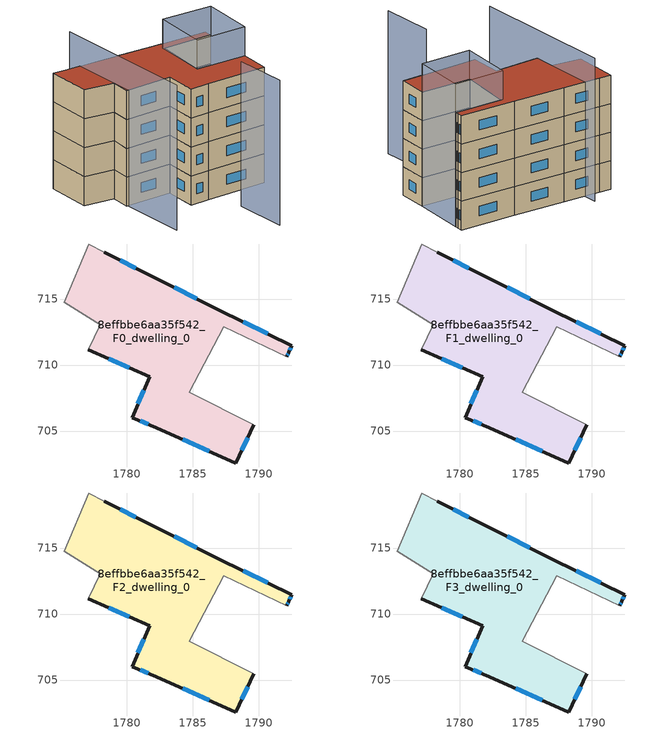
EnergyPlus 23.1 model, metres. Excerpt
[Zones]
8effbbe6aa35f542_F0_dwelling_0
 floor ground (EU_floor_Construction): 1787.02,714.17 1792.53,711.47 1792.29,710.97 1792.13,710.64 1787.38,712.89 1784.75,707.92 1789.63,705.48 1788.27,702.58 1782.26,705.25 1780.43,706.02 1781.75,709.13 1777.12,711.14 1778.02,713.05 1775.27,714.74 1777.16,719.17 1778.3,718.56 1781.93,716.74 z0
 wall outside (EU_wall_Construction): 1792.13,710.64 1792.29,710.97 1792.53,711.47 1787.02,714.17 1781.93,716.74 1778.3,718.56 / 1777.12,711.14 1781.75,709.13 1780.43,706.02 1782.26,705.25 1788.27,702.58 1789.63,705.48 z0:3
 wall adiabatic (EU_wall_Construction): 1789.63,705.48 1784.75,707.92 1787.38,712.89 1792.13,710.64 / 1778.3,718.56 1777.16,719.17 1775.27,714.74 1778.02,713.05 1777.12,711.14 z0:3
 window (EU_Window_Construction): 1792.37,711.14 1792.45,711.31 / 1792.18,710.75 1792.24,710.86 / 1788.72,703.55 1789.17,704.51 / 1784.26,704.36 1786.27,703.47 / 1781.04,705.76 1781.65,705.51 / 1781.31,708.09 1780.87,707.06 / 1778.66,710.47 1780.21,709.8 / 1780.72,717.35 1779.51,717.95 / 1785.32,715.03 1783.63,715.88 / 1790.7,712.37 1788.86,713.27 z1:2
8effbbe6aa35f542_F1_dwelling_0
 floor to 8effbbe6aa35f542_F0_dwelling_0 (EU_floor_Construction): 1787.02,714.17 1792.53,711.47 1792.29,710.97 1792.13,710.64 1787.38,712.89 1784.75,707.92 1789.63,705.48 1788.27,702.58 1782.26,705.25 1780.43,706.02 1781.75,709.13 1777.12,711.14 1778.02,713.05 1775.27,714.74 1777.16,719.17 1778.3,718.56 1781.93,716.74 z3
 wall outside (EU_wall_Construction): 1792.13,710.64 1792.29,710.97 1792.53,711.47 1787.02,714.17 1781.93,716.74 1778.3,718.56 / 1777.12,711.14 1781.75,709.13 1780.43,706.02 1782.26,705.25 1788.27,702.58 1789.63,705.48 z3:6
 wall adiabatic (EU_wall_Construction): 1789.63,705.48 1784.75,707.92 1787.38,712.89 1792.13,710.64 / 1778.3,718.56 1777.16,719.17 1775.27,714.74 1778.02,713.05 1777.12,711.14 z3:6
 window (EU_Window_Construction): 1792.37,711.14 1792.45,711.31 / 1792.18,710.75 1792.24,710.86 / 1788.72,703.55 1789.17,704.51 / 1784.26,704.36 1786.27,703.47 / 1781.04,705.76 1781.65,705.51 / 1781.31,708.09 1780.87,707.06 / 1778.66,710.47 1780.21,709.8 / 1780.72,717.35 1779.51,717.95 / 1785.32,715.03 1783.63,715.88 / 1790.7,712.37 1788.86,713.27 z4:5
8effbbe6aa35f542_F2_dwelling_0
 floor to 8effbbe6aa35f542_F1_dwelling_0 (EU_floor_Construction): 1787.02,714.17 1792.53,711.47 1792.29,710.97 1792.13,710.64 1787.38,712.89 1784.75,707.92 1789.63,705.48 1788.27,702.58 1782.26,705.25 1780.43,706.02 1781.75,709.13 1777.12,711.14 1778.02,713.05 1775.27,714.74 1777.16,719.17 1778.3,718.56 1781.93,716.74 z6
 wall outside (EU_wall_Construction): 1792.13,710.64 1792.29,710.97 1792.53,711.47 1787.02,714.17 1781.93,716.74 1778.3,718.56 / 1777.12,711.14 1781.75,709.13 1780.43,706.02 1782.26,705.25 1788.27,702.58 1789.63,705.48 z6:9
 wall adiabatic (EU_wall_Construction): 1789.63,705.48 1784.75,707.92 1787.38,712.89 1792.13,710.64 / 1778.3,718.56 1777.16,719.17 1775.27,714.74 1778.02,713.05 1777.12,711.14 z6:9
 window (EU_Window_Construction): 1792.37,711.14 1792.45,711.31 / 1792.18,710.75 1792.24,710.86 / 1788.72,703.55 1789.17,704.51 / 1784.26,704.36 1786.27,703.47 / 1781.04,705.76 1781.65,705.51 / 1781.31,708.09 1780.87,707.06 / 1778.66,710.47 1780.21,709.8 / 1780.72,717.35 1779.51,717.95 / 1785.32,715.03 1783.63,715.88 / 1790.7,712.37 1788.86,713.27 z7:8
8effbbe6aa35f542_F3_dwelling_0
 floor to 8effbbe6aa35f542_F2_dwelling_0 (EU_floor_Construction): 1787.02,714.17 1792.53,711.47 1792.29,710.97 1792.13,710.64 1787.38,712.89 1784.75,707.92 1789.63,705.48 1788.27,702.58 1782.26,705.25 1780.43,706.02 1781.75,709.13 1777.12,711.14 1778.02,713.05 1775.27,714.74 1777.16,719.17 1778.3,718.56 1781.93,716.74 z9
 wall outside (EU_wall_Construction): 1792.13,710.64 1792.29,710.97 1792.53,711.47 1787.02,714.17 1781.93,716.74 1778.3,718.56 / 1777.12,711.14 1781.75,709.13 1780.43,706.02 1782.26,705.25 1788.27,702.58 1789.63,705.48 z9:12
 wall adiabatic (EU_wall_Construction): 1789.63,705.48 1784.75,707.92 1787.38,712.89 1792.13,710.64 / 1778.3,718.56 1777.16,719.17 1775.27,714.74 1778.02,713.05 1777.12,711.14 z9:12
 window (EU_Window_Construction): 1792.37,711.14 1792.45,711.31 / 1792.18,710.75 1792.24,710.86 / 1788.72,703.55 1789.17,704.51 / 1784.26,704.36 1786.27,703.47 / 1781.04,705.76 1781.65,705.51 / 1781.31,708.09 1780.87,707.06 / 1778.66,710.47 1780.21,709.8 / 1780.72,717.35 1779.51,717.95 / 1785.32,715.03 1783.63,715.88 / 1790.7,712.37 1788.86,713.27 z10:11
 roof outside (EU_roof_Construction): 1789.63,705.48 1784.75,707.92 1787.38,712.89 1792.13,710.64 1792.29,710.97 1792.53,711.47 1787.02,714.17 1781.93,716.74 1778.3,718.56 1777.16,719.17 1775.27,714.74 1778.02,713.05 1777.12,711.14 1781.75,709.13 1780.43,706.02 1782.26,705.25 1788.27,702.58 z12
shading: 1782.51,701.81 1780.6,696.51 / 1780.33,719.22 1774.76,704.38 / 1792.13,710.64 1789.63,705.48 / 1789.63,705.48 1784.71,707.86 / 1784.71,707.86 1787.21,713.02 / 1787.21,713.02 1792.13,710.64 z0:15
[Building]
EU S2 Campaign: North Axis=0; Terrain=City; Solar Distribution=FullExterior
[Site:Location]
Bologna: Latitude=44.5; Longitude=11.25; Time Zone=1; Elevation=37
[SizingPeriod:WeatherFileDays]
AnnualSizingPeriod: Begin Month=1; Begin Day of Month=1; End Month=12; End Day of Month=31; Day of Week for Start Day=Monday; Use Weather File Daylight Saving Period=No; Use Weather File Rain and Snow Indicators=No
[MATERIAL]
EU_InternalMass_Material: Roughness=MediumRough; Thickness=0.1; Conductivity=1; Density=1800; Specific Heat=900; Thermal Absorptance=0.9; Solar Absorptance=0.7; Visible Absorptance=0.7
[MATERIAL:NOMASS] Roughness=MediumRough; Thermal Absorptance=0.9; Solar Absorptance=0.7; Visible Absorptance=0.7
Name | Thermal Resistance
EU_wall_NoMass | 0.937881
EU_roof_NoMass | 0.548572
EU_floor_NoMass | 0.71348
[WINDOWMATERIAL:SIMPLEGLAZINGSYSTEM]
EU_Window_SimpleGlazing: UFactor=4.25633; Solar Heat Gain Coefficient=0.85; Visible Transmittance=0.85
[CONSTRUCTION]
EU_wall_Construction: EU_wall_NoMass
EU_roof_Construction: EU_roof_NoMass
EU_floor_Construction: EU_floor_NoMass
EU_Window_Construction: EU_Window_SimpleGlazing
EU_InternalMass_Construction: EU_InternalMass_Material
[ZONE] Type=1; Multiplier=1; Ceiling Height=autocalculate; Floor Area=autocalculate; Part of Total Floor Area=Yes
Name | Volume
8effbbe6aa35f542_F0_dwelling_0 | 325.112
8effbbe6aa35f542_F1_dwelling_0; 8effbbe6aa35f542_F2_dwelling_0; 8effbbe6aa35f542_F3_dwelling_0 | 325.11
[INTERNALMASS] Construction=EU_InternalMass_Construction; Surface Area=108.37
Name | Zone or ZoneList
8effbbe6aa35f542_F0_dwelling_0_EU_InternalMass | 8effbbe6aa35f542_F0_dwelling_0
8effbbe6aa35f542_F1_dwelling_0_EU_InternalMass | 8effbbe6aa35f542_F1_dwelling_0
8effbbe6aa35f542_F2_dwelling_0_EU_InternalMass | 8effbbe6aa35f542_F2_dwelling_0
8effbbe6aa35f542_F3_dwelling_0_EU_InternalMass | 8effbbe6aa35f542_F3_dwelling_0
[OTHEREQUIPMENT] Fuel Type=Electricity; Design Level Calculation Method=Watts/Area; Power per Zone Floor Area=1; Fraction Latent=0; Fraction Radiant=0; Fraction Lost=0; Carbon Dioxide Generation Rate=0; EndUse Subcategory=EU_Step8_InternalGains
Name | Zone or ZoneList or Space or SpaceList | Schedule
EU_Step8_InternalGain_8effbbe6aa35f542_F0_dwelling_0_f000 | 8effbbe6aa35f542_F0_dwelling_0 | EU_Step8_GainSchedule_8effbbe6aa35f542_F0_dwelling_0_f000
EU_Step8_InternalGain_8effbbe6aa35f542_F1_dwelling_0_f000 | 8effbbe6aa35f542_F1_dwelling_0 | EU_Step8_GainSchedule_8effbbe6aa35f542_F1_dwelling_0_f000
EU_Step8_InternalGain_8effbbe6aa35f542_F2_dwelling_0_f000 | 8effbbe6aa35f542_F2_dwelling_0 | EU_Step8_GainSchedule_8effbbe6aa35f542_F2_dwelling_0_f000
EU_Step8_InternalGain_8effbbe6aa35f542_F3_dwelling_0_f000 | 8effbbe6aa35f542_F3_dwelling_0 | EU_Step8_GainSchedule_8effbbe6aa35f542_F3_dwelling_0_f000
[ZONEVENTILATION:DESIGNFLOWRATE] Schedule=EU_AlwaysOn; Design Flow Rate Calculation Method=AirChanges/Hour; Air Changes per Hour=0.687892; Ventilation Type=Natural; Fan Pressure Rise=0; Fan Total Efficiency=1; Constant Term Coefficient=1; Temperature Term Coefficient=0; Velocity Term Coefficient=0; Velocity Squared Term Coefficient=0; Minimum Indoor Temperature=-100; Maximum Indoor Temperature=100; Delta Temperature=-100; Minimum Outdoor Temperature=-100; Maximum Outdoor Temperature=100; Maximum Wind Speed=40
Name | Zone or ZoneList or Space or SpaceList
EU_ConstantAir_8effbbe6aa35f542_F0_dwelling_0 | 8effbbe6aa35f542_F0_dwelling_0
EU_ConstantAir_8effbbe6aa35f542_F1_dwelling_0 | 8effbbe6aa35f542_F1_dwelling_0
EU_ConstantAir_8effbbe6aa35f542_F2_dwelling_0 | 8effbbe6aa35f542_F2_dwelling_0
EU_ConstantAir_8effbbe6aa35f542_F3_dwelling_0 | 8effbbe6aa35f542_F3_dwelling_0
[HVACTEMPLATE:THERMOSTAT] Constant Heating Setpoint=20; Constant Cooling Setpoint=50
EU_HeatOnly_8effbbe6aa35f542_F0_dwelling_0; EU_HeatOnly_8effbbe6aa35f542_F1_dwelling_0; EU_HeatOnly_8effbbe6aa35f542_F2_dwelling_0; EU_HeatOnly_8effbbe6aa35f542_F3_dwelling_0
[HVACTEMPLATE:ZONE:IDEALLOADSAIRSYSTEM] System Availability Schedule=EU_AlwaysOn; Maximum Heating Supply Air Temperature=50; Minimum Cooling Supply Air Temperature=13; Maximum Heating Supply Air Humidity Ratio=0.0156; Minimum Cooling Supply Air Humidity Ratio=0.0077; Heating Limit=NoLimit; Cooling Limit=NoLimit; Heating Availability Schedule=EU_AlwaysOn; Cooling Availability Schedule=EU_CoolingOff; Dehumidification Control Type=ConstantSensibleHeatRatio; Cooling Sensible Heat Ratio=0.7; Dehumidification Setpoint=60; Humidification Control Type=None; Humidification Setpoint=30; Outdoor Air Method=None; Outdoor Air Flow Rate per Person=0.00944; Outdoor Air Flow Rate per Zone Floor Area=0; Outdoor Air Flow Rate per Zone=0; Demand Controlled Ventilation Type=None; Outdoor Air Economizer Type=NoEconomizer; Heat Recovery Type=None; Sensible Heat Recovery Effectiveness=0.7; Latent Heat Recovery Effectiveness=0.65
Name | Template Thermostat
8effbbe6aa35f542_F0_dwelling_0 | EU_HeatOnly_8effbbe6aa35f542_F0_dwelling_0
8effbbe6aa35f542_F1_dwelling_0 | EU_HeatOnly_8effbbe6aa35f542_F1_dwelling_0
8effbbe6aa35f542_F2_dwelling_0 | EU_HeatOnly_8effbbe6aa35f542_F2_dwelling_0
8effbbe6aa35f542_F3_dwelling_0 | EU_HeatOnly_8effbbe6aa35f542_F3_dwelling_0
[SIZING:ZONE] Zone Cooling Design Supply Air Temperature Input Method=SupplyAirTemperature; Zone Cooling Design Supply Air Temperature=13; Zone Heating Design Supply Air Temperature Input Method=SupplyAirTemperature; Zone Heating Design Supply Air Temperature=50; Zone Cooling Design Supply Air Humidity Ratio=0.008; Zone Heating Design Supply Air Humidity Ratio=0.008; Cooling Design Air Flow Method=DesignDay; Cooling Design Air Flow Rate=0; Cooling Minimum Air Flow per Zone Floor Area=0.000762; Cooling Minimum Air Flow=0; Cooling Minimum Air Flow Fraction=0.2; Heating Design Air Flow Method=DesignDay; Heating Design Air Flow Rate=0; Heating Maximum Air Flow per Zone Floor Area=0.002032; Heating Maximum Air Flow=0.141576; Heating Maximum Air Flow Fraction=0.3; Account for Dedicated Outdoor Air System=No; Dedicated Outdoor Air System Control Strategy=NeutralSupplyAir; Dedicated Outdoor Air Low Setpoint Temperature for Design=autosize; Dedicated Outdoor Air High Setpoint Temperature for Design=autosize; Zone Load Sizing Method=Sensible Load Only No Latent Load; Zone Latent Cooling Design Supply Air Humidity Ratio Input Method=HumidityRatioDifference; Zone Cooling Design Supply Air Humidity Ratio Difference=0.005; Zone Latent Heating Design Supply Air Humidity Ratio Input Method=HumidityRatioDifference; Zone Humidification Design Supply Air Humidity Ratio Difference=0.005
8effbbe6aa35f542_F0_dwelling_0; 8effbbe6aa35f542_F1_dwelling_0; 8effbbe6aa35f542_F2_dwelling_0; 8effbbe6aa35f542_F3_dwelling_0
[SCHEDULE:CONSTANT]
Name | Hourly Value
EU_AlwaysOn | 1
EU_CoolingOff | 0
[SCHEDULE:FILE] Column Number=1; Rows to Skip at Top=0; Number of Hours of Data=8760; Column Separator=Comma; Interpolate to Timestep=No; Minutes per Item=60; Adjust Schedule for Daylight Savings=Yes
Name | File
EU_Step8_GainSchedule_8effbbe6aa35f542_F0_dwelling_0_f000 | ../../schedules/8effbbe6aa35f542/8effbbe6aa35f542_F0_dwelling_0_f000_gain.csv
EU_Step8_GainSchedule_8effbbe6aa35f542_F1_dwelling_0_f000 | ../../schedules/8effbbe6aa35f542/8effbbe6aa35f542_F1_dwelling_0_f000_gain.csv
EU_Step8_GainSchedule_8effbbe6aa35f542_F2_dwelling_0_f000 | ../../schedules/8effbbe6aa35f542/8effbbe6aa35f542_F2_dwelling_0_f000_gain.csv
EU_Step8_GainSchedule_8effbbe6aa35f542_F3_dwelling_0_f000 | ../../schedules/8effbbe6aa35f542/8effbbe6aa35f542_F3_dwelling_0_f000_gain.csv
